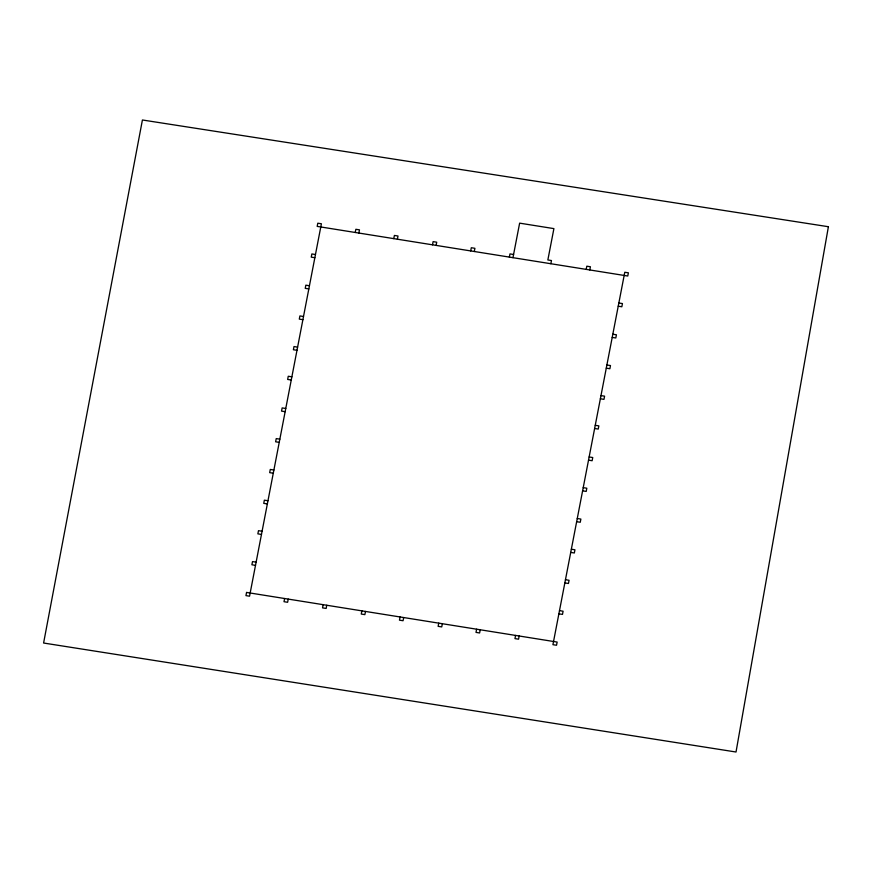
<?xml version="1.0" encoding="UTF-8"?>
<svg xmlns="http://www.w3.org/2000/svg" width="872" height="872" viewBox="0 0 872 872"><rect width="100%" height="100%" fill="white"/><g stroke="black" fill="none" stroke-linecap="round" stroke-linejoin="round"><path stroke-width="1.31" d="M284.632 598.519L284.01 601.702L287.618 602.279L288.229 599.097M355.253 232.475L355.863 229.282L359.471 229.859L358.85 233.053M323.163 604.678L322.542 607.86L326.15 608.438L326.76 605.255M393.773 238.634L394.395 235.44L398.003 236.018L397.381 239.211M361.88 610.858L361.259 614.052L364.867 614.629L365.477 611.436M432.501 244.814L433.112 241.631L436.719 242.209L436.098 245.392M400.074 616.962L399.463 620.156L403.06 620.733L403.682 617.539M470.695 250.918L471.305 247.735L474.913 248.313L474.303 251.496M438.747 623.142L438.126 626.336L441.733 626.913L442.355 623.72M509.368 257.098L509.978 253.916L513.586 254.493M512.965 257.676L519.636 223.145L553.905 228.617L547.856 259.965L551.464 260.543L550.842 263.726M476.624 629.192L476.003 632.385L479.611 632.963L480.221 629.769M515.581 635.416L514.96 638.609L518.567 639.187L519.178 635.993M586.202 269.383L586.812 266.189L590.42 266.767L589.799 269.949M315.468 254.526L311.86 253.948L311.25 257.142L314.857 257.72M618.848 302.998L622.444 303.576L621.834 306.77L618.226 306.192M309.451 285.743L305.843 285.166L305.233 288.349L308.83 288.926M612.82 334.216L616.428 334.793L615.806 337.976L612.209 337.399M303.511 316.503L299.913 315.926L299.292 319.108L302.9 319.686M606.89 364.976L610.487 365.553L609.877 368.736L606.269 368.158M297.603 347.121L294.006 346.544L293.384 349.737L296.992 350.304M600.982 395.594L604.579 396.171L603.969 399.354L600.361 398.787M291.869 376.835L288.272 376.257L287.651 379.44L291.259 380.018M595.249 425.307L598.857 425.885L598.236 429.068L594.628 428.49M285.765 408.488L282.157 407.911L281.547 411.104L285.155 411.682M589.145 456.961L592.742 457.538L592.132 460.732L588.524 460.154M279.847 439.172L276.239 438.594L275.628 441.788L279.225 442.366M583.215 487.655L586.823 488.222L586.213 491.416L582.605 490.838M273.895 470.019L270.287 469.452L269.677 472.635L273.274 473.213M577.264 518.502L580.872 519.08L580.262 522.263L576.654 521.685M267.966 500.746L264.358 500.168L263.747 503.362L267.355 503.94M571.345 549.218L574.942 549.796L574.332 552.99L570.724 552.412M262.08 531.244L258.483 530.667L257.861 533.86L261.469 534.427M565.459 579.717L569.067 580.294L568.446 583.488L564.838 582.91M256.117 562.168L252.509 561.59L251.899 564.773L255.507 565.35M559.497 610.64L563.094 611.218L562.484 614.4L558.876 613.834M828.4 226.72L736.023 752.013L43.6 643.024L142.419 119.987L828.4 226.72M246.558 592.437L245.948 595.62L249.555 596.197L321.397 223.777L317.8 223.199L317.179 226.393L627.764 276.021L628.385 272.827L624.777 272.26L552.924 644.681L556.532 645.247L557.143 642.064L246.558 592.437"/></g></svg>
